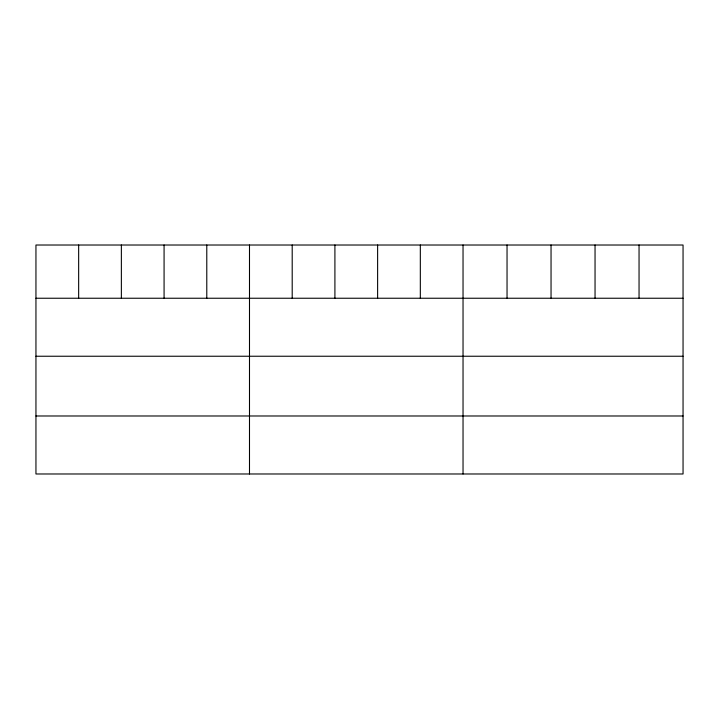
<?xml version="1.0" encoding="UTF-8"?>
<svg xmlns="http://www.w3.org/2000/svg" width="719" height="719" viewBox="0 0 719 719"><rect width="100%" height="100%" fill="white"/><g stroke="black" fill="none" stroke-linecap="round" stroke-linejoin="round"><path stroke-width="1.08" d="M683.05 356.238L683.05 245.017L35.95 245.017L35.95 473.983L683.05 473.983L683.05 356.238L35.95 356.238M35.95 298.241L683.05 298.241M35.95 415.986L683.05 415.986M639.047 245.017L639.047 298.241M595.044 245.017L595.044 298.241M551.042 245.017L551.042 298.241M507.039 245.017L507.039 298.241M463.036 245.017L463.036 473.983M420.327 245.017L420.327 298.241M377.619 245.017L377.619 298.241M334.91 245.017L334.91 298.241M292.202 245.017L292.202 298.241M249.493 245.017L249.493 473.983M206.784 245.017L206.784 298.241M164.076 245.017L164.076 298.241M121.367 245.017L121.367 298.241M78.659 245.017L78.659 298.241"/></g></svg>
